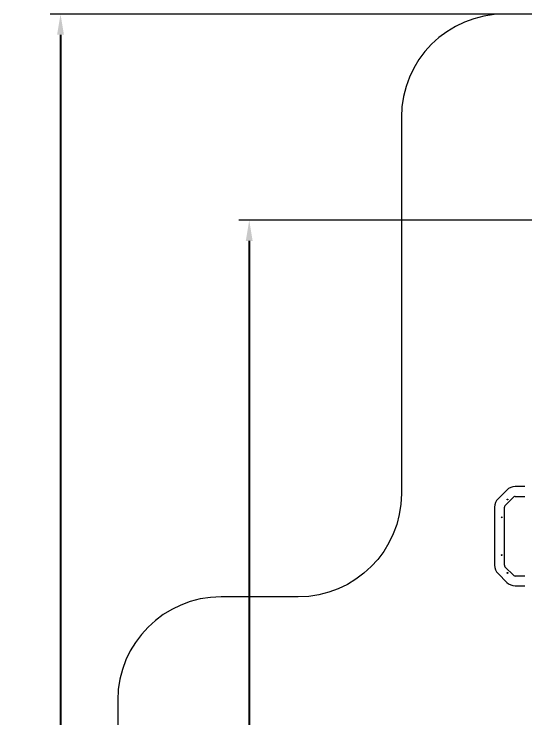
# Model space of a CAD drawing. Header units: millimetres. Extents: x -8760 to 8364, y -7998 to 7451.
# Drawn here: x -8760 to -3812, y 632 to 7451 of the extents above; entities that cross this region are included whole.
import ezdxf

# ---------------------------------------------------------------- set-up
doc = ezdxf.new("R2010")
doc.units = ezdxf.units.MM
for name, color, linetype in [('DIKOM_ЗОНА', 80, 'Continuous'), ('DIKOM_ОБЪЕКТ', 7, 'Continuous'), ('DIKOM_РАЗМЕР_ЗОНА', 7, 'Continuous'), ('DIKOM_РАЗМЕР_ОБЪЕКТА', 7, 'Continuous')]:
    doc.layers.add(name, color=color, linetype=linetype)
doc.styles.add('style1', font='arial.ttf', dxfattribs={"width": 0.8})
doc.dimstyles.new('1-50', dxfattribs={"dimtxt": 300, "dimasz": 200, "dimexe": 100, "dimexo": 0, "dimgap": 100, "dimtad": 1, "dimtxsty": 'style1', "dimcen": 200, "dimclrd": 7, "dimclre": 7, "dimclrt": 7, "dimadec": 1, "dimazin": 2, "dimtfac": 1, "dimtmove": 0, "dimatfit": 2, "dimfxl": 0, "dimlwd": 25, "dimlwe": 18, "dimarcsym": 0})

# ---------------------------------------------------------------- blocks, each defined once
blk = doc.blocks.new('*D20')
at = {"layer": 'Defpoints', "color": 0, "transparency": 16777216}
for p in [(-3512.6, 5453.3), (-6482.3, -5470.4), (-3612.6, -5470.4)]:
    blk.add_point(p, dxfattribs=at)
at = {"layer": 'DIKOM_РАЗМЕР_ОБЪЕКТА', "color": 7, "lineweight": 18, "transparency": 16777216}
for p, q in [((-3512.6, 5453.3), (-6582.3, 5453.3)), ((-3612.6, -5470.4), (-6582.3, -5470.4))]:
    blk.add_line(p, q, dxfattribs=at)
at = {"layer": 'DIKOM_РАЗМЕР_ОБЪЕКТА', "color": 7, "lineweight": 25, "transparency": 16777216}
blk.add_line((-6482.3, 5253.3), (-6482.3, -5270.4), dxfattribs=at)
at = {"layer": 'DIKOM_РАЗМЕР_ОБЪЕКТА', "color": 7, "transparency": 16777216}
for points in [[(-6515.6, 5253.3), (-6449, 5253.3), (-6482.3, 5453.3)], [(-6515.6, -5270.4), (-6449, -5270.4), (-6482.3, -5470.4)]]:
    blk.add_solid(points, dxfattribs=at)
at = {"layer": 'DIKOM_РАЗМЕР_ОБЪЕКТА', "color": 7, "transparency": 16777216, "insert": (-6735.5, -84), "char_height": 300, "attachment_point": 5, "rotation": 90, "style": 'style1'}
blk.add_mtext('10900', dxfattribs=at)
blk = doc.blocks.new('*D22')
at = {"layer": 'Defpoints', "color": 0, "transparency": 16777216}
for p in [(-4008.6, 7450.9), (-8310.4, -7468), (-4008.6, -7468)]:
    blk.add_point(p, dxfattribs=at)
at = {"layer": 'DIKOM_РАЗМЕР_ЗОНА', "color": 7, "lineweight": 18, "transparency": 16777216}
for p, q in [((-4008.6, 7450.9), (-8410.4, 7450.9)), ((-4008.6, -7468), (-8410.4, -7468))]:
    blk.add_line(p, q, dxfattribs=at)
at = {"layer": 'DIKOM_РАЗМЕР_ЗОНА', "color": 7, "lineweight": 25, "transparency": 16777216}
blk.add_line((-8310.4, 7250.9), (-8310.4, -7268), dxfattribs=at)
at = {"layer": 'DIKOM_РАЗМЕР_ЗОНА', "color": 7, "transparency": 16777216}
for points in [[(-8343.8, 7250.9), (-8277.1, 7250.9), (-8310.4, 7450.9)], [(-8343.8, -7268), (-8277.1, -7268), (-8310.4, -7468)]]:
    blk.add_solid(points, dxfattribs=at)
at = {"layer": 'DIKOM_РАЗМЕР_ЗОНА', "color": 7, "transparency": 16777216, "insert": (-8563.6, -72.8), "char_height": 300, "attachment_point": 5, "rotation": 90, "style": 'style1'}
blk.add_mtext('14900', dxfattribs=at)

msp = doc.modelspace()

# ---------------------------------------------------------------- linework, layer by layer
at = {"layer": 'DIKOM_ЗОНА', "color": 3, "lineweight": 15}
msp.add_lwpolyline([(1091.392, 5641.446), (-387.702, 5641.446, -0.38654079), (-1383.155, 6546.194, 0.38654079), (-2378.608, 7450.943), (-4008.608, 7450.943, 0.41421356), (-5008.608, 6450.943), (-5008.608, 2804.446, -0.41421356), (-6008.608, 1804.446), (-6755.645, 1804.446, 0.41421356), (-7755.645, 804.446), (-7755.645, -825.554, 0.41421356), (-6755.645, -1825.554), (-6112.608, -1825.554, -0.41421356), (-5112.608, -2825.554), (-5112.608, -6468.018, 0.41421356), (-4112.608, -7468.018), (-2482.608, -7468.018, 0.39609655), (-1484.545, -6530.227, -0.39609655), (-486.482, -5592.436), (4754.392, -5592.436, 0.32272634)], format="xyb", dxfattribs=at)
at = {"layer": 'DIKOM_ОБЪЕКТ', "color": 7, "linetype": 'Continuous', "lineweight": 15}
for p, q in [((-3811.608, 2873.446), (-3905.602, 2873.446)), ((-3986.919, 2839.763), (-4071.926, 2754.756)), ((-4004.751, 2687.581), (-3919.744, 2772.588)), ((-3905.602, 2778.446), (-3811.608, 2778.446)), ((-4105.608, 2673.439), (-4105.608, 2111.453)), ((-4010.608, 2111.453), (-4010.608, 2673.439)), ((-3919.744, 2012.304), (-4004.751, 2097.311)), ((-4071.926, 2030.135), (-3986.919, 1945.128)), ((-3811.608, 2006.446), (-3905.602, 2006.446)), ((-3905.602, 1911.446), (-3811.608, 1911.446))]:
    msp.add_line(p, q, dxfattribs=at)
for centre in [(-3980.632, 2748.469), (-4036.608, 2574.946), (-4036.608, 2209.946), (-3980.632, 2036.422)]:
    msp.add_circle(centre, 4, dxfattribs=at)
for centre, radius, start, end in [((-3905.602, 2758.446), 115, 90, 135), ((-3990.608, 2673.439), 115, 135, 180), ((-3905.602, 2758.446), 20, 90, 135), ((-3990.608, 2673.439), 20, 135, 180), ((-3990.608, 2111.453), 115, 180, 225), ((-3990.608, 2111.453), 20, 180, 225), ((-3905.602, 2026.446), 20, 225, 270), ((-3905.602, 2026.446), 115, 225, 270)]:
    msp.add_arc(centre, radius, start, end, dxfattribs=at)

# ---------------------------------------------------------------- dimensions: what is measured, and where the dimension line sits
at = {"layer": 'DIKOM_РАЗМЕР_ЗОНА'}
dim = msp.add_linear_dim(base=(-8310.419, -7468.018), p1=(-4008.608, 7450.943), p2=(-4008.608, -7468.018), angle=90, text='14900', dimstyle='1-50', dxfattribs=at)
dim.commit()
dim.dimension.update_dxf_attribs({"geometry": '*D22', "text_midpoint": (-8310.419, -72.799), "dimtype": 160})
at = {"layer": 'DIKOM_РАЗМЕР_ОБЪЕКТА'}
dim = msp.add_linear_dim(base=(-6482.309, -5470.419), p1=(-3512.608, 5453.311), p2=(-3612.608, -5470.419), angle=90, text='10900', dimstyle='1-50', dxfattribs=at)
dim.commit()
dim.dimension.update_dxf_attribs({"geometry": '*D20', "text_midpoint": (-6482.309, -84.027), "dimtype": 160})

doc.saveas('drawing.dxf')
